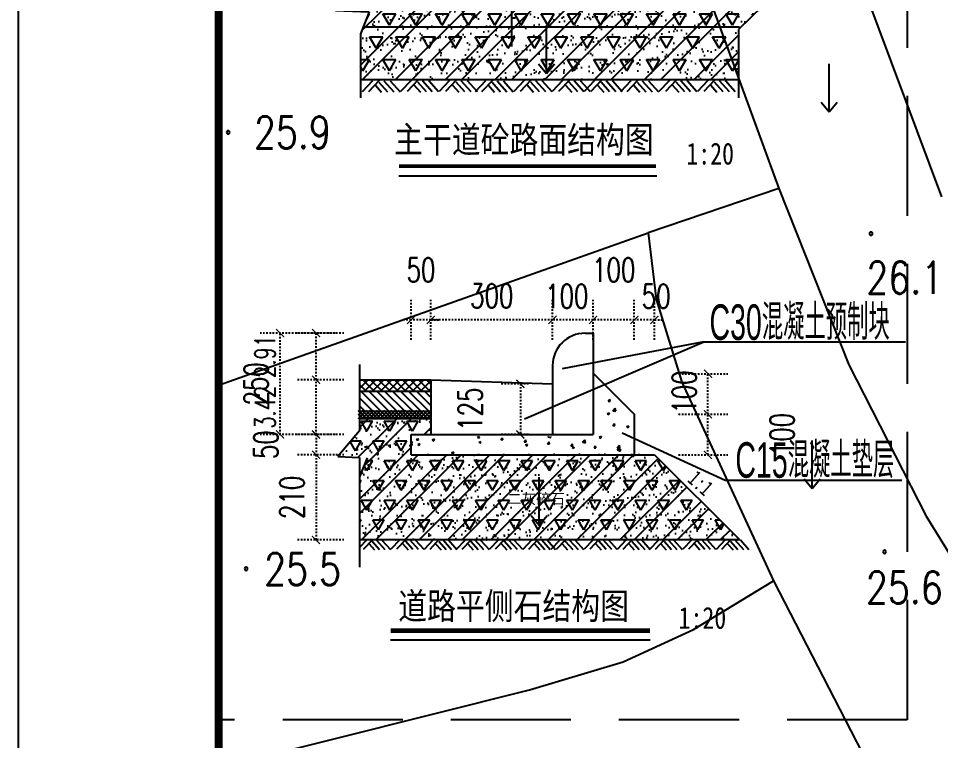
# Model space of a CAD drawing. Header units: millimetres. Extents: x 423080 to 423918, y 54742 to 55570.
# Drawn here: x 423084.7 to 423142.2, y 54820.7 to 54865.8 of the extents above; entities that cross this region are included whole.
import ezdxf
from ezdxf.enums import TextEntityAlignment as Align

# ---------------------------------------------------------------- set-up
doc = ezdxf.new("R2010")
doc.units = ezdxf.units.MM
doc.linetypes.add('ACAD_ISO04W100', pattern=[30.5, 24, -3, 0.5, -3])
doc.linetypes.add('DASH', pattern=[0.35, 0.25, -0.1])
for name, color, linetype in [('1', 4, 'Continuous'), ('15亩红线', 7, 'Continuous'), ('DL1', 7, 'Continuous'), ('JMD', 6, 'Continuous'), ('PUB_DIM', 171, 'Continuous'), ('PUB_TEXT', 7, 'Continuous'), ('STAIR', 3, 'Continuous'), ('TK', 4, 'Continuous'), ('地形图', 252, 'Continuous'), ('道路', 5, 'Continuous')]:
    doc.layers.add(name, color=color, linetype=linetype)
doc.styles.add('DIM_FONT', font='SIMPLEX', dxfattribs={"width": 0.7, "bigfont": 'GBCBIG'})
doc.styles.add('DIM_FONT_T3', font='SIMPLEX', dxfattribs={"width": 0.705882, "bigfont": 'GBCBIG'})
doc.styles.add('HZ', font='rs.shx', dxfattribs={"width": 0.8, "bigfont": 'hztxt.shx'})
doc.styles.add('HZ1', font='', dxfattribs={"width": 0.8})
doc.styles.add('HZTXT', font='HZTXT_E', dxfattribs={"width": 0.8, "bigfont": 'HZTXT'})
doc.styles.add('HZTXT1', font='', dxfattribs={"height": 0.4})
doc.styles.add('S', font='', dxfattribs={"width": 0.8})
doc.styles.get('HZ1').set_extended_font_data('MS Mincho')
doc.styles.get('HZTXT1').set_extended_font_data('SimSun')
doc.styles.get('S').set_extended_font_data('SimSun')
doc.dimstyles.new('DIMN500', dxfattribs={"dimscale": 5, "dimtxt": 300, "dimasz": 100, "dimexe": 250, "dimexo": 300, "dimgap": 150, "dimtad": 1, "dimlfac": 0.001, "dimzin": 0, "dimdsep": 46, "dimtxsty": 'DIM_FONT', "dimblk": 'ARCHTICK', "dimcen": 0.09, "dimclrt": 7, "dimazin": 2, "dimtfac": 1, "dimtmove": 2, "dimatfit": 3, "dimldrblk": 'ARCHTICK', "dimfxl": 0, "dimtolj": 1, "dimtzin": 0, "dimarcsym": 0})
doc.dimstyles.new('DIMN500$TCH&&500', dxfattribs={"dimtxt": 1275, "dimasz": 500, "dimexe": 1250, "dimexo": 1500, "dimgap": 862.5, "dimtad": 1, "dimlfac": 0.001, "dimzin": 0, "dimdsep": 46, "dimtxsty": 'DIM_FONT_T3', "dimblk": 'ARCHTICK', "dimcen": 0.09, "dimclrt": 7, "dimazin": 2, "dimtfac": 1, "dimtmove": 2, "dimatfit": 3, "dimldrblk": 'ARCHTICK', "dimfxl": 0, "dimtolj": 1, "dimtzin": 0, "dimarcsym": 0})

# ---------------------------------------------------------------- blocks, each defined once
blk = doc.blocks.new('dxing')
at = {"layer": '地形图', "color": 250, "linetype": 'Continuous'}
for p, q in [((421270.294, 54721.376, 26.29), (421279.595, 54696.469, 26.29)), ((421264.224, 54711.226, 26.29), (421269.424, 54696.986, 26.29)), ((421254.922, 54704.182), (421254.922, 54707.182)), ((421254.422, 54704.782), (421254.922, 54704.182)), ((421254.922, 54704.182), (421255.422, 54704.782)), ((421272.568, 54701.788), (421272.568, 54704.788)), ((421272.068, 54702.388), (421272.568, 54701.788)), ((421272.568, 54701.788), (421273.068, 54702.388)), ((421269.424, 54696.986, 26.29), (421261.264, 54694.216, 26.29)), ((421269.424, 54696.986, 26.29), (421273.804, 54685.976, 26.29)), ((421234.446, 54684.713, 25.93), (421261.264, 54694.216, 25.93)), ((421261.264, 54694.216, 26.29), (421261.779, 54690.086, 26.29)), ((421261.779, 54690.086, 26.29), (421263.374, 54684.896, 26.29)), ((421273.804, 54685.976, 26.29), (421278.634, 54676.515, 26.29)), ((421263.374, 54684.896, 26.29), (421269.094, 54672.486, 26.29)), ((421271.512, 54678.258), (421271.512, 54681.258)), ((421254.454, 54675.956), (421254.454, 54678.956)), ((421271.012, 54678.858), (421271.512, 54678.258)), ((421271.512, 54678.258), (421272.012, 54678.858)), ((421253.954, 54676.556), (421254.454, 54675.956)), ((421254.454, 54675.956), (421254.954, 54676.556)), ((421278.634, 54676.515, 26.29), (421280.594, 54673.346, 26.29)), ((421264.091, 54669.437, 25.93), (421269.094, 54672.486, 25.93)), ((421269.094, 54672.486, 26.29), (421278.404, 54654.426, 26.29)), ((421259.704, 54667.426, 25.93), (421264.091, 54669.437, 25.93)), ((421253.859, 54665.664, 25.93), (421259.704, 54667.426, 25.93)), ((421234.446, 54660.805, 25.93), (421253.859, 54665.664, 25.93))]:
    blk.add_line(p, q, dxfattribs=at)
for centre, start_param, end_param in [((421235.044, 54700.502, 25.9), 5.497787, 8.63938), ((421235.044, 54700.502, 25.9), 2.356194, 5.497787), ((421275.187, 54694.175, 26.06), 5.497787, 8.63938), ((421275.187, 54694.175, 26.06), 2.356194, 5.497787), ((421276.03, 54674.292, 25.61), 5.497787, 8.63938), ((421276.03, 54674.292, 25.61), 2.356194, 5.497787), ((421236.16, 54673.233, 25.49), 5.497787, 8.63938), ((421236.16, 54673.233, 25.49), 2.356194, 5.497787)]:
    blk.add_ellipse(centre, major_axis=(0.0707, 0.0707), ratio=1, start_param=start_param, end_param=end_param, dxfattribs=at)
at = {"layer": '地形图', "color": 250, "linetype": 'Continuous', "style": 'HZ', "width": 0.8}
for s, p in [('25.9', (421239.053, 54700.502)), ('26.1', (421277.293, 54691.423)), ('25.5', (421239.687, 54673.218)), ('25.6', (421277.267, 54672.068))]:
    blk.add_text(s, height=2, dxfattribs=at).set_placement(p, align=Align.MIDDLE)
blk = doc.blocks.new('dlzf1')
at = {"layer": 'JMD'}
h = blk.add_hatch(dxfattribs=at)
h.set_pattern_fill('ANSI32', color=256, scale=5.297292, style=0)
h.set_pattern_definition([(44.99829321, (-252367091.4, 2604740443.7), (-2022.6795775, 2022.5590734), []), (44.99829321, (-252365743, 2604740443.7), (-2022.6795775, 2022.5590734), [])])
h.paths.add_polyline_path([(-276173, 107927), (-287878, 107927), (-288445, 108494), (-288445, 106699), (-290477, 104287), (-287729, 104162), (-288445, 102374), (-288445, 98654), (-276173, 98654)])
h.paths.add_polyline_path([(-257707, 98654), (-257707, 102733), (-255766, 104636), (-259859, 104638), (-257707, 107175), (-257707, 107251), (-276173, 107251), (-276173, 98654)])
h = blk.add_hatch(dxfattribs=at)
h.set_pattern_fill('AR-SAND', color=256, scale=0.529729, style=0)
h.set_pattern_definition([(37.49835138, (-252367091.4, 2604740443.7), (-48.05134853, 1469.69406435), [0, -1159.43076254, 0, -1296.7317739, 0, -1239.52301916]), (7.49955826, (-252367091.4, 2604740443.7), (1349.9860912, 2152.6054367), [0, -625.49555993, 0, -1045.03526475, 0, -400.46971825]), (327.50154686, (-252368029.7, 2604740443.7), (2375.4681519, 4.3164702), [0, -381.39355915, 0, -1373.0168129, 0, -1792.549728]), (317.50170029, (-252368029.7, 2604740443.7), (2293.074088, 669.4512435), [0, -190.69487395, 0, -900.07980506, 0, -1029.75231935])])
h.paths.add_polyline_path([(-276173, 107251), (-276173, 98654), (-257707, 98654), (-257707, 102733), (-255766, 104636), (-259859, 104638), (-257707, 107175), (-257707, 107251)])
h.paths.add_polyline_path([(-288445, 102374), (-288445, 98654), (-276173, 98654), (-276173, 107927), (-287878, 107927), (-288445, 108494), (-288445, 106699), (-290477, 104287), (-287729, 104162)])
h = blk.add_hatch(dxfattribs=at)
h.set_pattern_fill('TRIANG', color=256, scale=3.972969, style=0)
h.set_pattern_definition([(59.998521854, (-252367091.4, 2604740443.7), (-1072.687832, 1857.839138), [1072.6399042, -1072.6399042]), (120.001478146, (-252367091.4, 2604740443.7), (-2145.375666, 1.2e-06), [1072.6399042, -1072.6399042]), (0, (-252367627.7, 2604741372.6), (1072.687834, 1857.8391368), [1072.687834, -1072.687834])])
h.paths.add_polyline_path([(-276173, 107251), (-276173, 98654), (-257707, 98654), (-257707, 102733), (-255766, 104636), (-259859, 104638), (-257707, 107175), (-257707, 107251)])
h.paths.add_polyline_path([(-288445, 102374), (-288445, 98654), (-276173, 98654), (-276173, 107927), (-287878, 107927), (-288445, 108494), (-288445, 106699), (-290477, 104287), (-287729, 104162)])
h = blk.add_hatch(dxfattribs=at)
h.set_pattern_fill('ANSI37', color=256, scale=1.324323, style=0)
h.set_pattern_definition([(44.99829321, (-252617467.4, 2604185958.76), (-168.556631457, 168.546589451), []), (135.00170679, (-252617467.4, 2604185958.76), (-168.556631457, -168.546589451), [])])
edge = h.paths.add_edge_path()
edge.add_line((-288378, 107140), (-288378, 107752))
edge.add_line((-288378, 107752), (-288378, 107987))
edge.add_line((-288378, 107987), (-257737, 107987))
edge.add_line((-257737, 107987), (-257737, 107234))
edge.add_line((-257737, 107234), (-288284, 107234))
edge.add_line((-288396, 107251), (-257671, 107251))
blk.add_line((-285316, 90827), (-264333, 90827))
at = {"const_width": 300}
blk.add_lwpolyline([(-285316, 91611), (-264424, 91611)], dxfattribs=at)
at = {"layer": '1'}
for p, q in [((-288445, 111489), (-257707, 111489)), ((-288396, 110423), (-257671, 110423)), ((-288396, 107927), (-257707, 107927)), ((-288396, 107251), (-257671, 107251)), ((-288213, 102953), (-257619, 102953)), ((-288445, 98654), (-257707, 98654))]:
    blk.add_line(p, q, dxfattribs=at)
at = {"layer": 'DL1', "color": 4}
for p, q in [((-276173, 125506), (-259278, 125506)), ((-276173, 125506), (-276173, 101362)), ((-276173, 121497), (-259278, 121497)), ((-276173, 117488), (-259278, 117488)), ((-276173, 113480), (-259278, 113480))]:
    blk.add_line(p, q, dxfattribs=at)
at = {"layer": 'JMD'}
for p, q in [((-286264, 110413), (-287339, 111489)), ((-287163, 110413), (-286088, 111489)), ((-285515, 110413), (-286590, 111489)), ((-286414, 110413), (-285339, 111489)), ((-284766, 110413), (-285841, 111489)), ((-285665, 110413), (-284590, 111489)), ((-284017, 110413), (-285092, 111489)), ((-284916, 110413), (-283841, 111489)), ((-283268, 110413), (-284343, 111489)), ((-284167, 110413), (-283092, 111489)), ((-282519, 110413), (-283594, 111489)), ((-283418, 110413), (-282342, 111489)), ((-281769, 110413), (-282845, 111489)), ((-282668, 110413), (-281593, 111489)), ((-281020, 110413), (-282095, 111489)), ((-281919, 110413), (-280844, 111489)), ((-280271, 110413), (-281346, 111489)), ((-281170, 110413), (-280095, 111489)), ((-279522, 110413), (-280597, 111489)), ((-280421, 110413), (-279346, 111489)), ((-278773, 110413), (-279848, 111489)), ((-279672, 110413), (-278597, 111489)), ((-279099, 111489), (-278024, 110413)), ((-278923, 110413), (-277848, 111489)), ((-278350, 111489), (-277275, 110413)), ((-277098, 111489), (-278174, 110413)), ((-276525, 110413), (-277601, 111489)), ((-277424, 110413), (-276349, 111489)), ((-275776, 110413), (-276851, 111489)), ((-276675, 110413), (-275600, 111489)), ((-275027, 110413), (-276102, 111489)), ((-275926, 110413), (-274851, 111489)), ((-274278, 110413), (-275353, 111489)), ((-275177, 110413), (-274102, 111489)), ((-273529, 110413), (-274604, 111489)), ((-274428, 110413), (-273353, 111489)), ((-272780, 110413), (-273855, 111489)), ((-273679, 110413), (-272604, 111489)), ((-272031, 110413), (-273106, 111489)), ((-272930, 110413), (-271854, 111489)), ((-271281, 110413), (-272357, 111489)), ((-272180, 110413), (-271105, 111489)), ((-270532, 110413), (-271607, 111489)), ((-271431, 110413), (-270356, 111489)), ((-269783, 110413), (-270858, 111489)), ((-270682, 110413), (-269607, 111489)), ((-269034, 110413), (-270109, 111489)), ((-269933, 110413), (-268858, 111489)), ((-268285, 110413), (-269360, 111489)), ((-269184, 110413), (-268109, 111489)), ((-267536, 110413), (-268611, 111489)), ((-268435, 110413), (-267360, 111489)), ((-266787, 110413), (-267862, 111489)), ((-267686, 110413), (-266610, 111489)), ((-266037, 110413), (-267113, 111489)), ((-266936, 110413), (-265861, 111489)), ((-265288, 110413), (-266363, 111489)), ((-266187, 110413), (-265112, 111489)), ((-264539, 110413), (-265614, 111489)), ((-265438, 110413), (-264363, 111489)), ((-263790, 110413), (-264865, 111489)), ((-264689, 110413), (-263614, 111489)), ((-263041, 110413), (-264116, 111489)), ((-263940, 110413), (-262865, 111489)), ((-262292, 110413), (-263367, 111489)), ((-263191, 110413), (-262116, 111489)), ((-261543, 110413), (-262618, 111489)), ((-262442, 110413), (-261366, 111489)), ((-260793, 110413), (-261869, 111489)), ((-261692, 110413), (-260617, 111489)), ((-260044, 110413), (-261119, 111489)), ((-260943, 110413), (-259868, 111489)), ((-259295, 110413), (-260370, 111489)), ((-260194, 110413), (-259119, 111489)), ((-258546, 110413), (-259621, 111489)), ((-259445, 110413), (-258370, 111489)), ((-257797, 110413), (-258872, 111489)), ((-258696, 110413), (-257707, 111402)), ((-285631, 107927), (-288126, 110423)), ((-284881, 107927), (-287377, 110423)), ((-284132, 107927), (-286628, 110423)), ((-283383, 107927), (-285879, 110423)), ((-282634, 107927), (-285129, 110423)), ((-281885, 107927), (-284380, 110423)), ((-281136, 107927), (-283631, 110423)), ((-280387, 107927), (-282882, 110423)), ((-279637, 107927), (-282133, 110423)), ((-278888, 107927), (-281384, 110423)), ((-278139, 107927), (-280635, 110423)), ((-277390, 107927), (-279885, 110423)), ((-276641, 107927), (-279136, 110423)), ((-275892, 107927), (-278387, 110423)), ((-275143, 107927), (-277638, 110423)), ((-274393, 107927), (-276889, 110423)), ((-273644, 107927), (-276140, 110423)), ((-272895, 107927), (-275391, 110423)), ((-272146, 107927), (-274641, 110423)), ((-271397, 107927), (-273892, 110423)), ((-270648, 107927), (-273143, 110423)), ((-269899, 107927), (-272394, 110423)), ((-269149, 107927), (-271645, 110423)), ((-268400, 107927), (-270896, 110423)), ((-270147, 110423), (-267651, 107927)), ((-269397, 110423), (-266902, 107927)), ((-266153, 107927), (-268648, 110423)), ((-265404, 107927), (-267899, 110423)), ((-264655, 107927), (-267150, 110423)), ((-263905, 107927), (-266401, 110423)), ((-263156, 107927), (-265652, 110423)), ((-262407, 107927), (-264903, 110423)), ((-261658, 107927), (-264153, 110423)), ((-260909, 107927), (-263404, 110423)), ((-260160, 107927), (-262655, 110423)), ((-259411, 107927), (-261906, 110423)), ((-258662, 107927), (-261157, 110423)), ((-257912, 107927), (-260408, 110423)), ((-257718, 108482), (-259659, 110423)), ((-257767, 109280), (-258909, 110423)), ((-286380, 107927), (-288445, 109992)), ((-286945, 98450), (-286250, 97673)), ((-286536, 98565), (-285738, 97673)), ((-286024, 98565), (-285226, 97673)), ((-284331, 98595), (-285178, 97704)), ((-283778, 98624), (-284652, 97704)), ((-284092, 98226), (-283566, 97638)), ((-283808, 98480), (-283113, 97704)), ((-283399, 98595), (-282601, 97704)), ((-282887, 98595), (-282089, 97704)), ((-281209, 98580), (-282056, 97689)), ((-280656, 98608), (-281530, 97689)), ((-280686, 98465), (-279991, 97689)), ((-280277, 98580), (-279479, 97689)), ((-279765, 98580), (-278967, 97689)), ((-278270, 98565), (-279117, 97673)), ((-277717, 98593), (-278591, 97673)), ((-277747, 98450), (-277052, 97673)), ((-277338, 98565), (-276540, 97673)), ((-276826, 98565), (-276028, 97673)), ((-275132, 98595), (-275980, 97704)), ((-274579, 98624), (-275453, 97704)), ((-274894, 98226), (-274367, 97638)), ((-274609, 98480), (-273914, 97704)), ((-274200, 98595), (-273402, 97704)), ((-273689, 98595), (-272890, 97704)), ((-272011, 98580), (-272858, 97689)), ((-271458, 98608), (-272332, 97689)), ((-271488, 98465), (-270793, 97689)), ((-271079, 98580), (-270281, 97689)), ((-270567, 98580), (-269769, 97689)), ((-269403, 98580), (-270251, 97689)), ((-268850, 98608), (-269724, 97689)), ((-268880, 98465), (-268185, 97689)), ((-268471, 98580), (-267673, 97689)), ((-267959, 98580), (-267161, 97689)), ((-266464, 98565), (-267311, 97673)), ((-265911, 98593), (-266785, 97673)), ((-265941, 98450), (-265246, 97673)), ((-265532, 98565), (-264734, 97673)), ((-265020, 98565), (-264222, 97673)), ((-263327, 98595), (-264174, 97704)), ((-262774, 98624), (-263648, 97704)), ((-263088, 98226), (-262562, 97638)), ((-262804, 98480), (-262109, 97704)), ((-262395, 98595), (-261597, 97704)), ((-261883, 98595), (-261085, 97704)), ((-260205, 98580), (-261052, 97689)), ((-259652, 98608), (-260526, 97689)), ((-259682, 98465), (-258987, 97689)), ((-259273, 98580), (-258475, 97689)), ((-258761, 98580), (-257963, 97689)), ((-287229, 98195), (-286730, 97638)), ((-280970, 98211), (-280458, 97638)), ((-278031, 98195), (-277532, 97638)), ((-271772, 98211), (-271259, 97638)), ((-269165, 98211), (-268652, 97638)), ((-266225, 98195), (-265726, 97638)), ((-259966, 98211), (-259454, 97638))]:
    blk.add_line(p, q, dxfattribs=at)
at = {"layer": 'STAIR'}
for p, q in [((-288445, 112925), (-288445, 106699)), ((-257707, 113041), (-257707, 107175)), ((-288445, 110630), (-287586, 111489)), ((-287763, 110413), (-288445, 111095)), ((-287013, 110413), (-288089, 111489)), ((-287912, 110413), (-286837, 111489)), ((-257707, 111073), (-258123, 111489)), ((-257947, 110413), (-257707, 110653)), ((-287129, 107927), (-288456, 109254)), ((-287878, 107927), (-288456, 108505)), ((-288445, 106699), (-290477, 104287)), ((-257707, 107175), (-259859, 104638)), ((-290477, 104287), (-287729, 104162)), ((-259859, 104638), (-255766, 104636)), ((-255766, 104636), (-257707, 102733)), ((-287729, 104162), (-288445, 102374)), ((-257707, 102733), (-257707, 97169)), ((-288445, 102374), (-288445, 97169)), ((-287468, 98565), (-288315, 97673)), ((-286915, 98593), (-287789, 97673))]:
    blk.add_line(p, q, dxfattribs=at)
at = {"layer": 'PUB_TEXT', "style": 'HZTXT', "width": 0.600036}
for s, height, p in [('200厚C30砼', 2889.2, (-273395, 125858)), ('100厚水泥稳定碎石垫层（5%%%）', 2889.22, (-273693, 121795)), ('500厚矿渣压实', 2889.2, (-273634, 117787)), (' 素土压实路基', 2889.2, (-274657, 114263))]:
    blk.add_text(s, height=height, dxfattribs=at).set_placement(p)
at = {"layer": '道路', "color": 7}
for s, height, style, width, p in [('主干道砼路面结构图', 2148.9, 'S', 0.8, (-285705, 92703)), ('1:20', 1778, 'HZ1', 0.800048, (-261942, 91747))]:
    blk.add_text(s, height=height, dxfattribs=dict(at, style=style, width=width)).set_placement(p)
blk = doc.blocks.new('_ArchTick')
at = {"color": 0, "linetype": 'ByBlock', "const_width": 0.15}
blk.add_lwpolyline([(-0.5, -0.5), (0.5, 0.5)], dxfattribs=at)
blk = doc.blocks.new('*D28')
at = {"layer": 'Defpoints', "color": 0, "linetype": 'ACAD_ISO04W100'}
for p in [(25636, 14103), (28970, 14103), (25636, 11569)]:
    blk.add_point(p, dxfattribs=at)
at = {"layer": 'PUB_DIM', "color": 0, "linetype": 'ACAD_ISO04W100', "lineweight": -2}
for p, q in [((27136, 14103), (30220, 14103)), ((28970, 11569), (28970, 14103)), ((27136, 11569), (30220, 11569))]:
    blk.add_line(p, q, dxfattribs=at)
at = {"layer": 'PUB_DIM', "color": 0, "linetype": 'ACAD_ISO04W100', "lineweight": -2, "xscale": 500, "yscale": 500, "zscale": 500}
for p, rotation in [((28970, 14103), 90), ((28970, 11569), 270)]:
    blk.add_blockref('_ArchTick', p, dxfattribs=dict(at, rotation=rotation))
at = {"layer": 'PUB_DIM', "color": 7, "linetype": 'ACAD_ISO04W100', "insert": (33595, 12836), "char_height": 1500, "attachment_point": 5, "rotation": 90, "style": 'DIM_FONT'}
blk.add_mtext('\\A1;100', dxfattribs=at)
blk = doc.blocks.new('*D29')
at = {"layer": 'Defpoints', "color": 0, "linetype": 'ACAD_ISO04W100'}
for p in [(25636, 16636), (28970, 16636), (25636, 14103)]:
    blk.add_point(p, dxfattribs=at)
at = {"layer": 'PUB_DIM', "color": 0, "linetype": 'ACAD_ISO04W100', "lineweight": -2}
for p, q in [((27136, 16636), (30220, 16636)), ((28970, 14103), (28970, 16636)), ((27136, 14103), (30220, 14103))]:
    blk.add_line(p, q, dxfattribs=at)
at = {"layer": 'PUB_DIM', "color": 0, "linetype": 'ACAD_ISO04W100', "lineweight": -2, "xscale": 500, "yscale": 500, "zscale": 500}
for p, rotation in [((28970, 16636), 90), ((28970, 14103), 270)]:
    blk.add_blockref('_ArchTick', p, dxfattribs=dict(at, rotation=rotation))
at = {"layer": 'PUB_DIM', "color": 7, "linetype": 'ACAD_ISO04W100', "insert": (27493, 15492), "char_height": 1500, "attachment_point": 5, "rotation": 90, "style": 'DIM_FONT'}
blk.add_mtext('\\A1;100', dxfattribs=at)
blk = doc.blocks.new('*D30')
at = {"layer": 'Defpoints', "color": 0, "linetype": 'ACAD_ISO04W100'}
for p in [(19267, 16003), (17256, 12836), (19267, 12836)]:
    blk.add_point(p, dxfattribs=at)
at = {"layer": 'PUB_DIM', "color": 0, "linetype": 'ACAD_ISO04W100', "lineweight": -2}
for p, q in [((17767, 16003), (16006, 16003)), ((17256, 16003), (17256, 12836)), ((17767, 12836), (16006, 12836))]:
    blk.add_line(p, q, dxfattribs=at)
at = {"layer": 'PUB_DIM', "color": 0, "linetype": 'ACAD_ISO04W100', "lineweight": -2, "xscale": 500, "yscale": 500, "zscale": 500}
for p, rotation in [((17256, 16003), 90), ((17256, 12836), 270)]:
    blk.add_blockref('_ArchTick', p, dxfattribs=dict(at, rotation=rotation))
at = {"layer": 'PUB_DIM', "color": 7, "linetype": 'ACAD_ISO04W100', "insert": (14131, 14420), "char_height": 1500, "attachment_point": 5, "rotation": 90, "style": 'DIM_FONT'}
blk.add_mtext('\\A1;125', dxfattribs=at)
blk = doc.blocks.new('*D31')
at = {"layer": 'Defpoints', "color": 0, "linetype": 'ACAD_ISO04W100'}
for p in [(19267, 19999), (19267, 17261), (21801, 17261)]:
    blk.add_point(p, dxfattribs=at)
at = {"layer": 'PUB_DIM', "color": 0, "linetype": 'ACAD_ISO04W100', "lineweight": -2}
for p, q in [((19267, 18761), (19267, 21249)), ((21801, 18761), (21801, 21249)), ((21801, 19999), (19267, 19999))]:
    blk.add_line(p, q, dxfattribs=at)
at = {"layer": 'PUB_DIM', "color": 0, "linetype": 'ACAD_ISO04W100', "lineweight": -2, "xscale": 500, "yscale": 500, "zscale": 500, "rotation": 180}
blk.add_blockref('_ArchTick', (19267, 19999), dxfattribs=at)
at = {"layer": 'PUB_DIM', "color": 0, "linetype": 'ACAD_ISO04W100', "lineweight": -2, "xscale": 500, "yscale": 500, "zscale": 500}
blk.add_blockref('_ArchTick', (21801, 19999), dxfattribs=at)
at = {"layer": 'PUB_DIM', "color": 7, "linetype": 'ACAD_ISO04W100', "insert": (20160, 21475), "char_height": 1500, "attachment_point": 5, "style": 'DIM_FONT'}
blk.add_mtext('\\A1;100', dxfattribs=at)
blk = doc.blocks.new('*D32')
at = {"layer": 'Defpoints', "color": 0, "linetype": 'ACAD_ISO04W100'}
for p in [(21801, 19999), (21801, 17261), (24370, 17261)]:
    blk.add_point(p, dxfattribs=at)
at = {"layer": 'PUB_DIM', "color": 0, "linetype": 'ACAD_ISO04W100', "lineweight": -2}
for p, q in [((21801, 18761), (21801, 21249)), ((24370, 18761), (24370, 21249)), ((24370, 19999), (21801, 19999))]:
    blk.add_line(p, q, dxfattribs=at)
at = {"layer": 'PUB_DIM', "color": 0, "linetype": 'ACAD_ISO04W100', "lineweight": -2, "xscale": 500, "yscale": 500, "zscale": 500, "rotation": 180}
blk.add_blockref('_ArchTick', (21801, 19999), dxfattribs=at)
at = {"layer": 'PUB_DIM', "color": 0, "linetype": 'ACAD_ISO04W100', "lineweight": -2, "xscale": 500, "yscale": 500, "zscale": 500}
blk.add_blockref('_ArchTick', (24370, 19999), dxfattribs=at)
at = {"layer": 'PUB_DIM', "color": 7, "linetype": 'ACAD_ISO04W100', "insert": (23085, 23124), "char_height": 1500, "attachment_point": 5, "style": 'DIM_FONT'}
blk.add_mtext('\\A1;100', dxfattribs=at)
blk = doc.blocks.new('*D33')
at = {"layer": 'Defpoints', "color": 0, "linetype": 'ACAD_ISO04W100'}
for p in [(24370, 19999), (24370, 17261), (25636, 17261)]:
    blk.add_point(p, dxfattribs=at)
at = {"layer": 'PUB_DIM', "color": 0, "linetype": 'ACAD_ISO04W100', "lineweight": -2}
for p, q in [((24370, 18761), (24370, 21249)), ((25636, 18761), (25636, 21249)), ((24370, 19999), (23870, 19999)), ((25636, 19999), (24370, 19999)), ((25636, 19999), (26136, 19999))]:
    blk.add_line(p, q, dxfattribs=at)
at = {"layer": 'PUB_DIM', "color": 0, "linetype": 'ACAD_ISO04W100', "lineweight": -2, "xscale": 500, "yscale": 500, "zscale": 500}
blk.add_blockref('_ArchTick', (24370, 19999), dxfattribs=at)
at = {"layer": 'PUB_DIM', "color": 0, "linetype": 'ACAD_ISO04W100', "lineweight": -2, "xscale": 500, "yscale": 500, "zscale": 500, "rotation": 180}
blk.add_blockref('_ArchTick', (25636, 19999), dxfattribs=at)
at = {"layer": 'PUB_DIM', "color": 7, "linetype": 'ACAD_ISO04W100', "insert": (25736, 21475), "char_height": 1500, "attachment_point": 5, "style": 'DIM_FONT'}
blk.add_mtext('\\A1;50', dxfattribs=at)
blk = doc.blocks.new('*D34')
at = {"layer": 'Defpoints', "color": 0, "linetype": 'ACAD_ISO04W100'}
for p in [(11666, 19999), (11666, 17261), (19267, 17261)]:
    blk.add_point(p, dxfattribs=at)
at = {"layer": 'PUB_DIM', "color": 0, "linetype": 'ACAD_ISO04W100', "lineweight": -2}
for p, q in [((11666, 18761), (11666, 21249)), ((19267, 18761), (19267, 21249)), ((19267, 19999), (11666, 19999))]:
    blk.add_line(p, q, dxfattribs=at)
at = {"layer": 'PUB_DIM', "color": 0, "linetype": 'ACAD_ISO04W100', "lineweight": -2, "xscale": 500, "yscale": 500, "zscale": 500, "rotation": 180}
blk.add_blockref('_ArchTick', (11666, 19999), dxfattribs=at)
at = {"layer": 'PUB_DIM', "color": 0, "linetype": 'ACAD_ISO04W100', "lineweight": -2, "xscale": 500, "yscale": 500, "zscale": 500}
blk.add_blockref('_ArchTick', (19267, 19999), dxfattribs=at)
at = {"layer": 'PUB_DIM', "color": 7, "linetype": 'ACAD_ISO04W100', "insert": (15467, 21499), "char_height": 1500, "attachment_point": 5, "style": 'DIM_FONT'}
blk.add_mtext('\\A1;300', dxfattribs=at)
blk = doc.blocks.new('*D35')
at = {"layer": 'Defpoints', "color": 0, "linetype": 'ACAD_ISO04W100'}
for p in [(10435, 19999), (10435, 17261), (11666, 17261)]:
    blk.add_point(p, dxfattribs=at)
at = {"layer": 'PUB_DIM', "color": 0, "linetype": 'ACAD_ISO04W100', "lineweight": -2}
for p, q in [((10435, 18761), (10435, 21249)), ((11666, 18761), (11666, 21249)), ((10435, 19999), (9935, 19999)), ((11666, 19999), (10435, 19999)), ((11666, 19999), (12166, 19999))]:
    blk.add_line(p, q, dxfattribs=at)
at = {"layer": 'PUB_DIM', "color": 0, "linetype": 'ACAD_ISO04W100', "lineweight": -2, "xscale": 500, "yscale": 500, "zscale": 500}
blk.add_blockref('_ArchTick', (10435, 19999), dxfattribs=at)
at = {"layer": 'PUB_DIM', "color": 0, "linetype": 'ACAD_ISO04W100', "lineweight": -2, "xscale": 500, "yscale": 500, "zscale": 500, "rotation": 180}
blk.add_blockref('_ArchTick', (11666, 19999), dxfattribs=at)
at = {"layer": 'PUB_DIM', "color": 7, "linetype": 'ACAD_ISO04W100', "insert": (11051, 23124), "char_height": 1500, "attachment_point": 5, "style": 'DIM_FONT'}
blk.add_mtext('\\A1;50', dxfattribs=at)
blk = doc.blocks.new('*D36')
at = {"layer": 'Defpoints', "color": 0, "linetype": 'ACAD_ISO04W100'}
for p in [(2250, 19170), (7187, 19170), (7187, 12836)]:
    blk.add_point(p, dxfattribs=at)
at = {"layer": 'PUB_DIM', "color": 0, "linetype": 'ACAD_ISO04W100', "lineweight": -2}
for p, q in [((5687, 19170), (1000, 19170)), ((2250, 12836), (2250, 19170)), ((5687, 12836), (1000, 12836))]:
    blk.add_line(p, q, dxfattribs=at)
at = {"layer": 'PUB_DIM', "color": 0, "linetype": 'ACAD_ISO04W100', "lineweight": -2, "xscale": 500, "yscale": 500, "zscale": 500}
for p, rotation in [((2250, 19170), 90), ((2250, 12836), 270)]:
    blk.add_blockref('_ArchTick', p, dxfattribs=dict(at, rotation=rotation))
at = {"layer": 'PUB_DIM', "color": 7, "linetype": 'ACAD_ISO04W100', "insert": (750, 16003), "char_height": 1500, "attachment_point": 5, "rotation": 90, "style": 'DIM_FONT'}
blk.add_mtext('\\A1;250', dxfattribs=at)
blk = doc.blocks.new('*D37')
at = {"layer": 'Defpoints', "color": 0, "linetype": 'ACAD_ISO04W100'}
for p in [(7741, 11569), (4496, 6249), (7741, 6249)]:
    blk.add_point(p, dxfattribs=at)
at = {"layer": 'PUB_DIM', "color": 0, "linetype": 'ACAD_ISO04W100', "lineweight": -2}
for p, q in [((6241, 11569), (3246, 11569)), ((4496, 11569), (4496, 6249)), ((6241, 6249), (3246, 6249))]:
    blk.add_line(p, q, dxfattribs=at)
at = {"layer": 'PUB_DIM', "color": 0, "linetype": 'ACAD_ISO04W100', "lineweight": -2, "xscale": 500, "yscale": 500, "zscale": 500}
for p, rotation in [((4496, 11569), 90), ((4496, 6249), 270)]:
    blk.add_blockref('_ArchTick', p, dxfattribs=dict(at, rotation=rotation))
at = {"layer": 'PUB_DIM', "color": 7, "linetype": 'ACAD_ISO04W100', "insert": (2996, 8909), "char_height": 1500, "attachment_point": 5, "rotation": 90, "style": 'DIM_FONT'}
blk.add_mtext('\\A1;210', dxfattribs=at)
blk = doc.blocks.new('*D38')
at = {"layer": 'Defpoints', "color": 0, "linetype": 'ACAD_ISO04W100'}
for p in [(7741, 12836), (4496, 11569), (7741, 11569)]:
    blk.add_point(p, dxfattribs=at)
at = {"layer": 'PUB_DIM', "color": 0, "linetype": 'ACAD_ISO04W100', "lineweight": -2}
for p, q in [((4496, 12836), (4496, 13336)), ((6241, 12836), (3246, 12836)), ((4496, 12836), (4496, 11569)), ((6241, 11569), (3246, 11569)), ((4496, 11569), (4496, 11069))]:
    blk.add_line(p, q, dxfattribs=at)
at = {"layer": 'PUB_DIM', "color": 0, "linetype": 'ACAD_ISO04W100', "lineweight": -2, "xscale": 500, "yscale": 500, "zscale": 500}
for p, rotation in [((4496, 12836), 270), ((4496, 11569), 90)]:
    blk.add_blockref('_ArchTick', p, dxfattribs=dict(at, rotation=rotation))
at = {"layer": 'PUB_DIM', "color": 7, "linetype": 'ACAD_ISO04W100', "insert": (1371, 12203), "char_height": 1500, "attachment_point": 5, "rotation": 90, "style": 'DIM_FONT'}
blk.add_mtext('\\A1;50', dxfattribs=at)
blk = doc.blocks.new('*D77')
at = {"layer": 'Defpoints', "color": 0, "linetype": 'ACAD_ISO04W100'}
for p in [(4496, 19170), (7741, 19170), (7741, 16256)]:
    blk.add_point(p, dxfattribs=at)
at = {"layer": 'PUB_DIM', "color": 0, "linetype": 'ACAD_ISO04W100', "lineweight": -2}
for p, q in [((6241, 19170), (3246, 19170)), ((4496, 16256), (4496, 19170)), ((6241, 16256), (3246, 16256))]:
    blk.add_line(p, q, dxfattribs=at)
at = {"layer": 'PUB_DIM', "color": 0, "linetype": 'ACAD_ISO04W100', "lineweight": -2, "xscale": 500, "yscale": 500, "zscale": 500}
for p, rotation in [((4496, 19170), 90), ((4496, 16256), 270)]:
    blk.add_blockref('_ArchTick', p, dxfattribs=dict(at, rotation=rotation))
at = {"layer": 'PUB_DIM', "color": 7, "linetype": 'ACAD_ISO04W100', "insert": (1315, 17713), "char_height": 1275, "attachment_point": 5, "rotation": 90, "style": 'DIM_FONT_T3'}
blk.add_mtext('\\A1;2.91', dxfattribs=at)
blk = doc.blocks.new('*D78')
at = {"layer": 'Defpoints', "color": 0, "linetype": 'ACAD_ISO04W100'}
for p in [(4496, 16256), (7741, 16256), (7741, 12836)]:
    blk.add_point(p, dxfattribs=at)
at = {"layer": 'PUB_DIM', "color": 0, "linetype": 'ACAD_ISO04W100', "lineweight": -2}
for p, q in [((6241, 16256), (3246, 16256)), ((4496, 12836), (4496, 16256)), ((6241, 12836), (3246, 12836))]:
    blk.add_line(p, q, dxfattribs=at)
at = {"layer": 'PUB_DIM', "color": 0, "linetype": 'ACAD_ISO04W100', "lineweight": -2, "xscale": 500, "yscale": 500, "zscale": 500}
for p, rotation in [((4496, 16256), 90), ((4496, 12836), 270)]:
    blk.add_blockref('_ArchTick', p, dxfattribs=dict(at, rotation=rotation))
at = {"layer": 'PUB_DIM', "color": 7, "linetype": 'ACAD_ISO04W100', "insert": (1315, 14546), "char_height": 1275, "attachment_point": 5, "rotation": 90, "style": 'DIM_FONT_T3'}
blk.add_mtext('\\A1;3.42', dxfattribs=at)
blk = doc.blocks.new('GeYuanFrame_05815532', base_point=(20.09, 4.53))
at = {"layer": 'TK'}
blk.add_lwpolyline([(20.09, 4.53), (20.09, 598.53), (861.09, 598.53), (861.09, 4.53)], close=True, dxfattribs=at)
at = {"layer": 'TK', "const_width": 1}
blk.add_lwpolyline([(45.09, 588.53), (851.09, 588.53), (851.09, 14.53), (45.09, 14.53)], close=True, dxfattribs=at)
blk = doc.blocks.new('A$C74241671')
at = {"layer": 'JMD'}
h = blk.add_hatch(dxfattribs=at)
h.set_pattern_fill('TRIANG', color=256, scale=4.767563, style=0)
h.set_pattern_definition([(59.99850337, (-167546321.6, 1730176336.8), (-712.5750488, 1234.1417406), [712.5428128, -712.5428128]), (120.00149663, (-167546321.6, 1730176336.8), (-1425.150099, 8e-07), [712.5428128, -712.5428128]), (0, (-167546677.9, 1730176953.9), (712.5750502, 1234.1417398), [712.5750502, -712.5750502])])
h.paths.add_polyline_path([(7205.646, 10201.358), (7205.646, 6249.157), (30957.023, 6249.157), (25636.458, 11569.401), (10434.861, 11569.401), (10434.861, 12836.123), (11666.415, 12836.123), (11666.415, 13842.69), (7205.646, 13842.69), (7205.646, 13074.359), (5855.652, 11472.404), (7681.241, 11389.483)])
h = blk.add_hatch(dxfattribs=at)
h.set_pattern_fill('ANSI32', color=256, scale=6.35675, style=0)
h.set_pattern_definition([(44.99827187, (-167546321.6, 1730176336.8), (-1343.6444002, 1343.5633496), []), (44.99827187, (-167545425.8, 1730176336.8), (-1343.6444002, 1343.5633496), [])])
h.paths.add_polyline_path([(7205.646, 10201.358), (7205.646, 6249.157), (30957.023, 6249.157), (25636.458, 11569.401), (10434.861, 11569.401), (10434.861, 12836.123), (11666.415, 12836.123), (11666.415, 13842.69), (7205.646, 13842.69), (7205.646, 13074.359), (5855.652, 11472.404), (7681.241, 11389.483)])
h = blk.add_hatch(dxfattribs=at)
h.set_pattern_fill('AR-SAND', color=256, scale=0.635675, style=0)
h.set_pattern_definition([(37.498330763, (-167495987.1, 1730240668.5), (-31.91999667, 976.30131352), [0, -770.19723677, 0, -861.40480428, 0, -823.40165115]), (7.49955274, (-167495987.1, 1730240668.5), (896.7813153, 1429.9516929), [0, -415.51000226, 0, -694.20573548, 0, -266.02774535]), (327.5015662, (-167496610.3, 1730240668.5), (1577.99807532, 2.86738284), [0, -253.35560586, 0, -912.0801811, 0, -1190.77134755]), (317.50172155, (-167496610.3, 1730240668.5), (1523.2645804, 444.7089665), [0, -126.67652122, 0, -597.91318015, 0, -684.05321458])])
h.paths.add_polyline_path([(7269.976, 10239.432), (7269.976, 6287.23), (31021.353, 6287.23), (25700.788, 11607.474), (10499.191, 11607.474), (10499.191, 12874.196), (11730.745, 12874.196), (11730.745, 13880.763), (7269.976, 13880.763), (7269.976, 13112.432), (5919.982, 11510.478), (7745.571, 11427.556)])
blk.add_line((9150.206, 0), (25354.826, 0))
at = {"const_width": 300}
blk.add_lwpolyline([(9150.206, 575.666), (25354.826, 575.666)], dxfattribs=at)
at = {"layer": '15亩红线', "color": 2}
for p, q in [((21294.088, 19169.742), (21800.808, 19169.742)), ((21800.808, 19169.742), (21800.808, 12836.123)), ((19267.208, 17142.984), (19267.208, 12836.123)), ((7205.646, 16256.274), (11666.415, 16256.274)), ((11666.415, 16256.274), (11666.415, 12836.123)), ((11666.415, 16256.274), (19267.208, 16002.929)), ((21836.062, 16636.29), (24369.659, 14102.846)), ((7205.646, 15548.24), (11690.289, 15548.24)), ((11626.768, 15190.524), (11269.03, 15548.24)), ((11507.159, 15542.104), (11666.415, 15701.351)), ((7548.842, 14292.048), (7205.646, 14635.223)), ((7154.327, 14279.314), (7206.816, 14331.8)), ((7207.215, 13831.46), (7154.327, 13884.344)), ((7205.646, 14292.048), (11666.415, 14292.048)), ((7205.646, 13842.69), (11690.289, 13842.69)), ((11409.201, 13831.46), (11622.581, 14044.827)), ((24369.659, 14102.846), (24369.659, 11569.401)), ((10434.861, 11569.401), (10434.861, 12836.123)), ((10434.861, 12836.123), (21800.808, 12836.123)), ((10434.861, 11569.401), (25636.458, 11569.401)), ((25636.458, 11569.401), (30957.023, 6249.157)), ((30957.023, 6249.157), (7205.646, 6249.157))]:
    blk.add_line(p, q, dxfattribs=at)
blk.add_ellipse((21294.088, 17142.984), major_axis=(2026.88, 0), ratio=0.999939679, start_param=1.570796132, end_param=3.141592458, dxfattribs=at)
at = {"layer": 'Defpoints', "color": 0, "linetype": 'ByBlock'}
for p in [(10434.859, 22308.287), (11666.415, 22308.287)]:
    blk.add_point(p, dxfattribs=at)
at = {"layer": 'DL1', "color": 4}
for p, q in [((17524.202, 13807.539), (28714.555, 18634.35)), ((28714.555, 18634.35), (19858.941, 16944.985)), ((28714.555, 18634.35), (41312.628, 18634.35)), ((23608.294, 12950.76), (30046.346, 9975.989)), ((30046.346, 9975.989), (41076.081, 9975.989))]:
    blk.add_line(p, q, dxfattribs=at)
at = {"layer": 'JMD'}
for p, q in [((7205.646, 17210.432), (7205.646, 13074.359)), ((7205.646, 15719.391), (7742.561, 16256.274)), ((8123.177, 15542.104), (7408.965, 16256.274)), ((7525.994, 15542.104), (8240.207, 16256.274)), ((8620.823, 15542.104), (7906.61, 16256.274)), ((8023.64, 15542.104), (8737.852, 16256.274)), ((9118.468, 15542.104), (8404.256, 16256.274)), ((8521.285, 15542.104), (9235.498, 16256.274)), ((9616.114, 15542.104), (8901.901, 16256.274)), ((9018.931, 15542.104), (9733.143, 16256.274)), ((10113.76, 15542.104), (9399.547, 16256.274)), ((9516.577, 15542.104), (10230.789, 16256.274)), ((10611.405, 15542.104), (9897.193, 16256.274)), ((10014.222, 15542.104), (10728.435, 16256.274)), ((11109.051, 15542.104), (10394.838, 16256.274)), ((10511.868, 15542.104), (11226.08, 16256.274)), ((11606.696, 15542.104), (10892.484, 16256.274)), ((11009.513, 15542.104), (11666.415, 16198.966)), ((11666.415, 15980.005), (11390.129, 16256.274)), ((7625.532, 15542.104), (7205.646, 15961.964)), ((8544.133, 14292.048), (7287.866, 15548.24)), ((9041.779, 14292.048), (7785.511, 15548.24)), ((9539.425, 14292.048), (8283.157, 15548.24)), ((10037.07, 14292.048), (8780.802, 15548.24)), ((10534.716, 14292.048), (9278.448, 15548.24)), ((11032.361, 14292.048), (9776.094, 15548.24)), ((11530.007, 14292.048), (10273.739, 15548.24)), ((11658.943, 14660.735), (10771.385, 15548.24)), ((8046.488, 14292.048), (7205.646, 15132.839)), ((22748.614, 14928.675), (22846.328, 15045.118)), ((22869.754, 14918.048), (22846.318, 15045.091)), ((22748.614, 14928.675), (22869.764, 14918.076)), ((23028.181, 14324.274), (23186.052, 14488.799)), ((23208.433, 14296.298), (23186.04, 14488.778)), ((7154.327, 14055.387), (7430.757, 14331.8)), ((7154.327, 13831.46), (7654.697, 14331.8)), ((7431.155, 13831.46), (7154.327, 14108.272)), ((7655.096, 13831.46), (7154.726, 14331.8)), ((7378.268, 13831.46), (7878.638, 14331.8)), ((7879.037, 13831.46), (7378.667, 14331.8)), ((7602.209, 13831.46), (8102.579, 14331.8)), ((8102.978, 13831.46), (7602.608, 14331.8)), ((7826.149, 13831.46), (8326.52, 14331.8)), ((8326.918, 13831.46), (7826.548, 14331.8)), ((8050.09, 13831.46), (8550.46, 14331.8)), ((8550.859, 13831.46), (8050.489, 14331.8)), ((8274.031, 13831.46), (8774.401, 14331.8)), ((8774.8, 13831.46), (8274.43, 14331.8)), ((8497.972, 13831.46), (8998.342, 14331.8)), ((8998.741, 13831.46), (8498.37, 14331.8)), ((8721.912, 13831.46), (9222.282, 14331.8)), ((9222.681, 13831.46), (8722.311, 14331.8)), ((8945.853, 13831.46), (9446.223, 14331.8)), ((9446.622, 13831.46), (8946.252, 14331.8)), ((9169.794, 13831.46), (9670.164, 14331.8)), ((9670.563, 13831.46), (9170.193, 14331.8)), ((9393.735, 13831.46), (9894.105, 14331.8)), ((9894.504, 13831.46), (9394.133, 14331.8)), ((9617.675, 13831.46), (10118.045, 14331.8)), ((10118.444, 13831.46), (9618.074, 14331.8)), ((9841.616, 13831.46), (10341.986, 14331.8)), ((10342.385, 13831.46), (9842.015, 14331.8)), ((10065.557, 13831.46), (10565.927, 14331.8)), ((10566.326, 13831.46), (10065.956, 14331.8)), ((10289.497, 13831.46), (10789.868, 14331.8)), ((10790.266, 13831.46), (10289.896, 14331.8)), ((10513.438, 13831.46), (11013.808, 14331.8)), ((11014.207, 13831.46), (10513.837, 14331.8)), ((10737.379, 13831.46), (11237.749, 14331.8)), ((11238.148, 13831.46), (10737.778, 14331.8)), ((10961.32, 13831.46), (11461.69, 14331.8)), ((11462.089, 13831.46), (10961.719, 14331.8)), ((11185.26, 13831.46), (11622.581, 14268.755)), ((11622.581, 13894.904), (11185.659, 14331.8)), ((11622.581, 14118.831), (11409.6, 14331.8)), ((22677.316, 14145.707), (22819.235, 14200.181)), ((22677.316, 14145.707), (22778.138, 14077.706)), ((22778.126, 14077.678), (22819.223, 14200.154)), ((23028.181, 14324.274), (23208.445, 14296.319)), ((23029.847, 13404.165), (23127.56, 13520.609)), ((23029.847, 13404.165), (23150.996, 13393.566)), ((23150.984, 13393.538), (23127.548, 13520.581)), ((23887.174, 13329.697), (24029.093, 13384.171)), ((23887.174, 13329.697), (23987.995, 13261.696)), ((23987.983, 13261.667), (24029.081, 13384.142)), ((7205.646, 13074.359), (5855.652, 11472.404)), ((14588.285, 12642.755), (14654.177, 12721.277)), ((14709.422, 12632.135), (14692.978, 12721.277)), ((18970.568, 12685.44), (19004.955, 12721.277)), ((18970.568, 12685.44), (19150.832, 12657.485)), ((19150.818, 12657.467), (19143.394, 12721.277)), ((22184.146, 12676.005), (22326.065, 12730.479)), ((22184.146, 12676.005), (22284.967, 12608.004)), ((22284.954, 12607.977), (22326.052, 12730.452)), ((10775.998, 12507.242), (10841.89, 12585.765)), ((10775.998, 12507.242), (10897.148, 12496.644)), ((10843.058, 12211.437), (10984.977, 12265.912)), ((10843.058, 12211.437), (10943.879, 12143.436)), ((10897.135, 12496.622), (10880.691, 12585.765)), ((10943.866, 12143.415), (10984.964, 12265.89)), ((11742.459, 12509.268), (11884.378, 12563.742)), ((11742.459, 12509.268), (11843.28, 12441.267)), ((11843.267, 12441.248), (11884.365, 12563.723)), ((14588.285, 12642.755), (14709.435, 12632.156)), ((14655.345, 12346.949), (14797.264, 12401.424)), ((14756.153, 12278.927), (14797.251, 12401.402)), ((16042.084, 12515.571), (16139.798, 12632.015)), ((16042.084, 12515.571), (16163.234, 12504.973)), ((16163.221, 12504.95), (16139.785, 12631.993)), ((17495.883, 12388.388), (17593.597, 12504.832)), ((17495.883, 12388.388), (17617.033, 12377.789)), ((17568.231, 12184.631), (17710.15, 12239.105)), ((17568.231, 12184.631), (17669.052, 12116.63)), ((17617.02, 12377.766), (17593.584, 12504.808)), ((17669.039, 12116.607), (17710.137, 12239.082)), ((18949.682, 12261.205), (19047.396, 12377.649)), ((18949.682, 12261.205), (19070.832, 12250.606)), ((19070.819, 12250.581), (19047.383, 12377.624)), ((20403.481, 12134.021), (20501.195, 12250.465)), ((20403.481, 12134.021), (20524.631, 12123.423)), ((20524.618, 12123.397), (20501.182, 12250.439)), ((21133.735, 12349.974), (21291.606, 12514.499)), ((21133.735, 12349.974), (21313.999, 12322.018)), ((21313.985, 12321.999), (21291.592, 12514.479)), ((21857.28, 12006.838), (21954.994, 12123.282)), ((21978.416, 11996.213), (21954.98, 12123.255)), ((23296.903, 12014.507), (23454.773, 12179.032)), ((23477.153, 11986.531), (23454.759, 12179.011)), ((12952.316, 11693.257), (13094.235, 11747.732)), ((12952.316, 11693.257), (13053.138, 11625.257)), ((13053.124, 11625.237), (13094.222, 11747.712)), ((20481.117, 12022.313), (20623.036, 12076.787)), ((20481.117, 12022.313), (20581.939, 11954.312)), ((20581.925, 11954.286), (20623.023, 12076.761)), ((21857.28, 12006.838), (21978.43, 11996.24)), ((23296.903, 12014.507), (23477.167, 11986.552)), ((23311.079, 11879.655), (23408.792, 11996.099)), ((23311.079, 11879.655), (23432.228, 11869.056)), ((23394.003, 11859.995), (23535.922, 11914.469)), ((23394.003, 11859.995), (23494.825, 11791.994)), ((23432.215, 11869.028), (23408.779, 11996.071)), ((23494.811, 11791.966), (23535.909, 11914.441)), ((5855.652, 11472.404), (7205.646, 11411.085)), ((7205.646, 11411.085), (7205.646, 4555.555)), ((7681.241, 11389.483), (7205.646, 10201.358)), ((7649.144, 6243.832), (7205.646, 5777.331)), ((8016.472, 6262.508), (7435.833, 5651.753)), ((7807.768, 5998.454), (8139.093, 5628.418)), ((7996.527, 6167.445), (8458.27, 5651.753)), ((8268.201, 6243.832), (8798.341, 5651.753)), ((8608.272, 6243.832), (9138.411, 5651.753)), ((9733.141, 6264.249), (9170.258, 5672.17)), ((10100.469, 6282.925), (9519.83, 5672.17)), ((9891.765, 6018.87), (10241.37, 5628.418)), ((10080.523, 6187.861), (10542.267, 5672.17)), ((10352.198, 6264.249), (10882.337, 5672.17)), ((10692.269, 6264.249), (11222.408, 5672.17)), ((11806.923, 6254.041), (11244.039, 5661.962)), ((12174.25, 6272.717), (11593.612, 5661.962)), ((11965.547, 6008.662), (12306.012, 5628.418)), ((12154.305, 6177.653), (12616.048, 5661.962)), ((12425.979, 6254.041), (12956.119, 5661.962)), ((12766.05, 6254.041), (13296.19, 5661.962)), ((13812.97, 6243.832), (13250.086, 5651.753)), ((14180.297, 6262.508), (13599.659, 5651.753)), ((13971.594, 5998.454), (14302.918, 5628.418)), ((14160.352, 6167.445), (14622.095, 5651.753)), ((14432.026, 6243.832), (14962.166, 5651.753)), ((14772.097, 6243.832), (15302.237, 5651.753)), ((15896.967, 6264.249), (15334.083, 5672.17)), ((16264.294, 6282.925), (15683.656, 5672.17)), ((16055.591, 6018.87), (16405.196, 5628.418)), ((16244.349, 6187.861), (16706.092, 5672.17)), ((16516.023, 6264.249), (17046.163, 5672.17)), ((16856.094, 6264.249), (17386.234, 5672.17)), ((17970.748, 6254.041), (17407.865, 5661.962)), ((18338.076, 6272.717), (17757.437, 5661.962)), ((18129.372, 6008.662), (18469.837, 5628.418)), ((18318.13, 6177.653), (18779.874, 5661.962)), ((18589.805, 6254.041), (19119.944, 5661.962)), ((18929.876, 6254.041), (19460.015, 5661.962)), ((19714.499, 6243.832), (19151.615, 5651.753)), ((20081.826, 6262.508), (19501.188, 5651.753)), ((19873.123, 5998.454), (20204.447, 5628.418)), ((20061.881, 6167.445), (20523.624, 5651.753)), ((20333.555, 6243.832), (20863.695, 5651.753)), ((20673.626, 6243.832), (21203.766, 5651.753)), ((21798.496, 6264.249), (21235.612, 5672.17)), ((22165.823, 6282.925), (21585.185, 5672.17)), ((21957.12, 6018.87), (22306.725, 5628.418)), ((22145.878, 6187.861), (22607.621, 5672.17)), ((22417.552, 6264.249), (22947.692, 5672.17)), ((22757.623, 6264.249), (23287.763, 5672.17)), ((23872.277, 6254.041), (23309.394, 5661.962)), ((24239.605, 6272.717), (23658.966, 5661.962)), ((24030.901, 6008.662), (24371.366, 5628.418)), ((24219.659, 6177.653), (24681.403, 5661.962)), ((24491.334, 6254.041), (25021.473, 5661.962)), ((24831.405, 6254.041), (25361.544, 5661.962)), ((25878.324, 6243.832), (25315.441, 5651.753)), ((26245.652, 6262.508), (25665.013, 5651.753)), ((26036.948, 5998.454), (26368.273, 5628.418)), ((26225.706, 6167.445), (26687.45, 5651.753)), ((26497.381, 6243.832), (27027.521, 5651.753)), ((26837.452, 6243.832), (27367.591, 5651.753)), ((27962.321, 6264.249), (27399.438, 5672.17)), ((28329.649, 6282.925), (27749.01, 5672.17)), ((28120.945, 6018.87), (28470.55, 5628.418)), ((28309.703, 6187.861), (28771.447, 5672.17)), ((28581.378, 6264.249), (29111.517, 5672.17)), ((28921.449, 6264.249), (29451.588, 5672.17)), ((30036.103, 6254.041), (29473.219, 5661.962)), ((30403.43, 6272.717), (29822.792, 5661.962)), ((30194.727, 6008.662), (30535.192, 5628.418)), ((30383.485, 6177.653), (30845.228, 5661.962)), ((30655.159, 6254.041), (31185.299, 5661.962)), ((30995.23, 6254.041), (31525.37, 5661.962))]:
    blk.add_line(p, q, dxfattribs=at)
at = {"style": 'HZTXT1', "oblique": 0.00343392, "width": 0.750005}
blk.add_text('1:1', height=984.2716, rotation=318.23017218, dxfattribs=at).set_placement((27630.434, 9940.735))
at = {"style": 'HZTXT1'}
blk.add_text('二灰碎石', height=661.3752, dxfattribs=at).set_placement((16430.804, 8489.815))
at = {"layer": 'PUB_TEXT', "style": 'HZTXT', "width": 0.600036}
for s, p in [(' C30混凝土预制块', (28571.604, 18749.765)), (' C15混凝土垫层', (30189.028, 10136.59))]:
    blk.add_text(s, height=2218.9214, dxfattribs=at).set_placement(p)
at = {"layer": '道路', "color": 7}
for s, height, style, width, p in [('道路平侧石结构图', 1650.3515, 'S', 0.8, (9630.743, 1294.913)), ('1:20', 1365.4901, 'HZ1', 0.800048, (27136.043, 696.448))]:
    blk.add_text(s, height=height, dxfattribs=dict(at, style=style, width=width)).set_placement(p)
at = {"layer": 'PUB_DIM', "linetype": 'ACAD_ISO04W100'}
for base, p1, p2, angle, text, picture, middle, dimtype in [((10434.859, 19998.651), (11666.415, 17261.41), (10434.859, 17261.41), 180, '50', '*D35', (11050.637, 23123.651), 129), ((21800.807, 19998.651), (24369.661, 17261.41), (21800.807, 17261.41), 180, '100', '*D32', (23085.234, 23123.651), 129), ((11666.415, 19998.651), (19267.209, 17261.41), (11666.415, 17261.41), 180, '300', '*D34', (15466.812, 21498.651), 129), ((19267.209, 19998.651), (21800.807, 17261.41), (19267.209, 17261.41), 180, '100', '*D31', (20160.309, 21475.018), 129), ((24369.661, 19998.651), (25636.458, 17261.41), (24369.661, 17261.41), 180, '50', '*D33', (25735.617, 21475.018), 129), ((2250, 19169.74), (7186.975, 12836.121), (7186.975, 19169.74), 90, '250', '*D36', (750, 16002.931), 128), ((28969.86, 16636.289), (25636.458, 14102.844), (25636.458, 16636.289), 90, '100', '*D29', (27493.403, 15491.665), 129), ((17256.048, 12836.124), (19267.208, 16002.929), (19267.208, 12836.124), 270, '125', '*D30', (14131.048, 14419.527), 129), ((28969.86, 14102.844), (25636.458, 11569.402), (25636.458, 14102.844), 90, '100', '*D28', (33594.86, 12836.123), 129), ((4496.056, 11569.401), (7741.201, 12836.121), (7741.201, 11569.401), 270, '50', '*D38', (1371.056, 12202.761), 129), ((4496.056, 6249.156), (7741.201, 11569.401), (7741.201, 6249.156), 270, '210', '*D37', (2996.056, 8909.278), 129)]:
    dim = blk.add_linear_dim(base=base, p1=p1, p2=p2, angle=angle, text=text, dimstyle='DIMN500', dxfattribs=at)
    dim.commit()
    dim.dimension.update_dxf_attribs({"geometry": picture, "text_midpoint": middle, "dimtype": dimtype})
for p1, p2, picture, middle in [((7741.201, 16256.274), (7741.201, 19169.74), '*D77', (1314.806, 17713.007)), ((7741.201, 12836.121), (7741.201, 16256.274), '*D78', (1314.806, 14546.198))]:
    dim = blk.add_aligned_dim(p1=p1, p2=p2, distance=3245.145, dimstyle='DIMN500$TCH&&500', dxfattribs=at)
    dim.commit()
    dim.dimension.update_dxf_attribs({"geometry": picture, "text_midpoint": middle})

msp = doc.modelspace()

# ---------------------------------------------------------------- linework, layer by layer
at = {"color": 4, "linetype": 'DASH', "ltscale": 30}
msp.add_lwpolyline([(423097.162, 54923.978), (423140.162, 54923.978), (423140.162, 54821.978), (423097.162, 54821.978)], close=True, dxfattribs=at)

# ---------------------------------------------------------------- block references
at = {"color": 2, "xscale": 0.5, "yscale": 0.5, "zscale": 0.5}
msp.add_blockref('GeYuanFrame_05815532', (423084.662, 54741.978), dxfattribs=at)
at = {"color": 1}
msp.add_blockref('dxing', (1862.716, 158.193), dxfattribs=at)
at = {"color": 41, "xscale": 0.0007680000234395269, "yscale": 0.0007679994506761432, "zscale": 0.0007680000000000001}
msp.add_blockref('dlzf1', (423327.544, 54786.222), dxfattribs=at)
at = {"xscale": 0.001, "yscale": 0.001, "zscale": 0.001}
msp.add_blockref('A$C74241671', (423098.749, 54826.978), dxfattribs=at)

doc.saveas('drawing.dxf')
